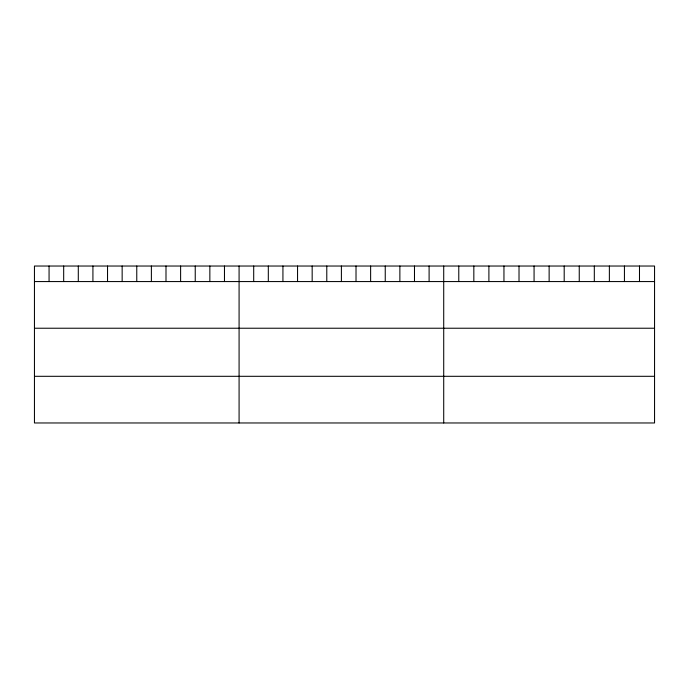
<?xml version="1.0" encoding="UTF-8"?>
<svg xmlns="http://www.w3.org/2000/svg" width="689" height="689" viewBox="0 0 689 689"><rect width="100%" height="100%" fill="white"/><g stroke="black" fill="none" stroke-linecap="round" stroke-linejoin="round"><path stroke-width="1.03" d="M654.55 281.568L654.55 422.968L34.45 422.968L34.45 266.032L654.55 266.032L654.55 281.568L34.45 281.568M34.45 328.231L654.55 328.231M34.45 376.306L654.55 376.306M639.487 266.032L639.487 281.568M624.432 266.032L624.432 281.568M609.369 266.032L609.369 281.568M594.314 266.032L594.314 281.568M579.251 266.032L579.251 281.568M564.196 266.032L564.196 281.568M549.133 266.032L549.133 281.568M534.07 266.032L534.07 281.568M519.015 266.032L519.015 281.568M503.952 266.032L503.952 281.568M488.897 266.032L488.897 281.568M473.834 266.032L473.834 281.568M458.779 266.032L458.779 281.568M443.716 266.032L443.716 422.968M429.101 266.032L429.101 281.568M414.485 266.032L414.485 281.568M399.87 266.032L399.87 281.568M385.246 266.032L385.246 281.568M370.63 266.032L370.63 281.568M356.015 266.032L356.015 281.568M341.399 266.032L341.399 281.568M326.784 266.032L326.784 281.568M312.169 266.032L312.169 281.568M297.553 266.032L297.553 281.568M282.929 266.032L282.929 281.568M268.314 266.032L268.314 281.568M253.698 266.032L253.698 281.568M239.083 266.032L239.083 422.968M224.468 266.032L224.468 281.568M209.852 266.032L209.852 281.568M195.237 266.032L195.237 281.568M180.613 266.032L180.613 281.568M165.997 266.032L165.997 281.568M151.382 266.032L151.382 281.568M136.767 266.032L136.767 281.568M122.151 266.032L122.151 281.568M107.536 266.032L107.536 281.568M92.92 266.032L92.92 281.568M78.296 266.032L78.296 281.568M63.681 266.032L63.681 281.568M49.065 266.032L49.065 281.568"/></g></svg>
